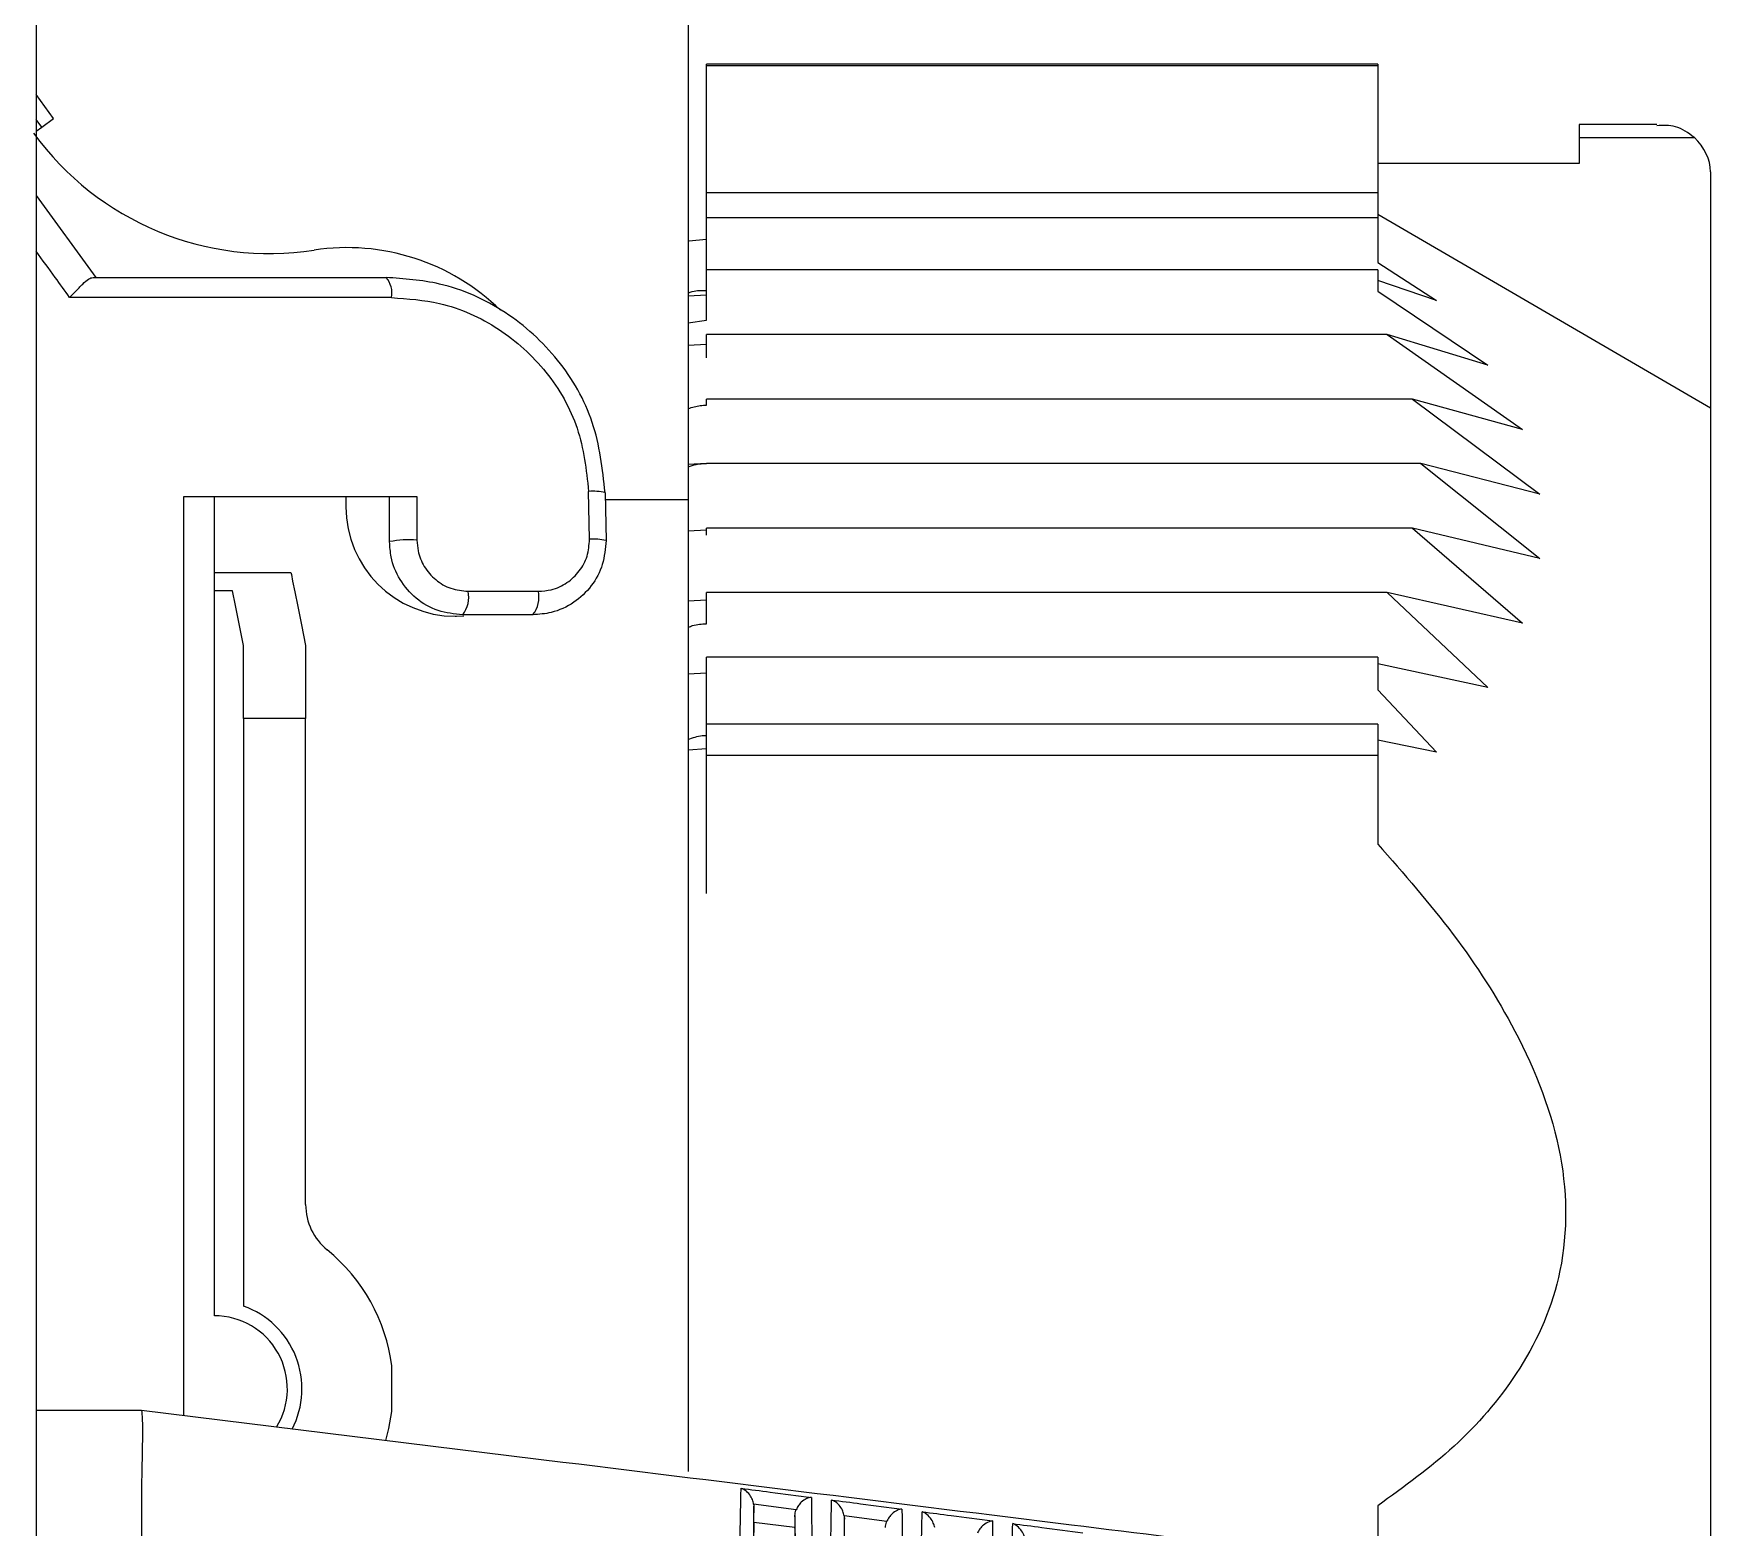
# Model space of a CAD drawing. Extents: x 7 to 135, y 1 to 99.
# Drawn here: x 132.733 to 133.881, y 45.795 to 46.818 of the extents above; entities that cross this region are included whole.
import ezdxf

# ---------------------------------------------------------------- set-up
doc = ezdxf.new("R2010")
doc.units = 0
doc.header["$MEASUREMENT"] = 0
doc.layers.add('OBJECT', color=7, linetype='CONTINUOUS')

msp = doc.modelspace()

# ---------------------------------------------------------------- linework, layer by layer
at = {"layer": 'OBJECT'}
for p, q in [((132.7346, 48.4745), (132.7346, 44.4969)), ((133.1811, 47.0294), (133.1811, 46.4985)), ((133.6533, 46.7965), (133.1936, 46.7965)), ((133.1936, 46.7955), (133.1936, 46.7965)), ((133.6533, 46.7965), (133.6533, 46.7955)), ((133.6533, 46.7955), (133.1936, 46.7955)), ((133.1936, 46.7084), (133.1936, 46.7955)), ((133.6533, 46.7955), (133.6533, 46.7084)), ((132.7465, 46.7593), (132.7346, 46.7757)), ((132.7384, 46.7534), (132.7346, 46.7586)), ((132.7346, 46.7506), (132.7384, 46.7534)), ((132.7384, 46.7534), (132.7465, 46.7593)), ((133.8443, 46.7553), (133.7911, 46.7553)), ((133.7911, 46.7553), (133.7911, 46.7464)), ((133.7911, 46.7464), (133.7911, 46.7286)), ((133.7911, 46.7464), (133.87, 46.7464)), ((133.7911, 46.7286), (133.6533, 46.7286)), ((133.8811, 46.7229), (133.8811, 46.5609)), ((132.7346, 46.7067), (132.7755, 46.6505)), ((133.6533, 46.7084), (133.1936, 46.7084)), ((133.1936, 46.6913), (133.1936, 46.7084)), ((133.6533, 46.7084), (133.6533, 46.6913)), ((133.8811, 46.5609), (133.6533, 46.6937)), ((133.1936, 46.6556), (133.1936, 46.6913)), ((133.6533, 46.6913), (133.1936, 46.6913)), ((133.6533, 46.6913), (133.6533, 46.6607)), ((133.6533, 46.6607), (133.6935, 46.6347)), ((133.1936, 46.6213), (133.1936, 46.6556)), ((133.6533, 46.6556), (133.1936, 46.6556)), ((133.6533, 46.6556), (133.6533, 46.6411)), ((133.6935, 46.6347), (133.6533, 46.6484)), ((133.1936, 46.6384), (133.1811, 46.6376)), ((133.6533, 46.6411), (133.7286, 46.5905)), ((133.1811, 46.6193), (133.1936, 46.6213)), ((133.1936, 46.6046), (133.1811, 46.6038)), ((133.1936, 46.5954), (133.1936, 46.6114)), ((133.6598, 46.6114), (133.1936, 46.6114)), ((133.6598, 46.6114), (133.7523, 46.5463)), ((133.7286, 46.5905), (133.6598, 46.6114)), ((133.1936, 46.563), (133.1936, 46.5672)), ((133.6771, 46.5672), (133.1936, 46.5672)), ((133.6771, 46.5672), (133.7643, 46.5022)), ((133.7523, 46.5463), (133.6771, 46.5672)), ((133.8811, 46.5609), (133.8811, 45.6934)), ((133.1936, 46.523), (133.1811, 46.5223)), ((133.6828, 46.523), (133.1936, 46.523)), ((133.6828, 46.523), (133.7643, 46.458)), ((133.7643, 46.5022), (133.6828, 46.523)), ((132.8566, 45.9395), (132.8566, 46.5005)), ((132.9466, 46.5005), (132.9466, 46.4935)), ((132.9766, 46.4695), (132.9766, 46.5005)), ((132.9953, 46.5005), (132.9953, 46.4706)), ((133.1135, 46.4712), (133.1129, 46.504)), ((133.1242, 46.5031), (133.1248, 46.4704)), ((133.1243, 46.4985), (133.1811, 46.4985)), ((133.1811, 46.4985), (133.1811, 45.8328)), ((133.1936, 46.4775), (133.1811, 46.4768)), ((133.1936, 46.474), (133.1936, 46.4789)), ((133.6771, 46.4789), (133.1936, 46.4789)), ((133.6771, 46.4789), (133.7523, 46.4138)), ((133.7643, 46.458), (133.6771, 46.4789)), ((132.8566, 46.4485), (132.9089, 46.4485)), ((132.869, 46.436), (132.8566, 46.436)), ((133.1936, 46.4295), (133.1811, 46.4288)), ((133.1936, 46.4133), (133.1936, 46.4347)), ((133.6598, 46.4347), (133.1936, 46.4347)), ((133.6598, 46.4347), (133.7286, 46.3696)), ((133.7523, 46.4138), (133.6598, 46.4347)), ((133.0216, 46.4185), (133.0225, 46.4185)), ((133.0225, 46.4185), (133.0275, 46.4187)), ((133.0748, 46.4195), (133.0266, 46.4195)), ((132.8766, 46.3485), (132.8766, 46.3985)), ((132.9191, 46.3985), (132.9191, 46.3485)), ((133.1936, 46.3447), (133.1936, 46.3905)), ((133.6533, 46.3905), (133.1936, 46.3905)), ((133.6533, 46.3905), (133.6533, 46.368)), ((133.7286, 46.3696), (133.6533, 46.3858)), ((133.1936, 46.3795), (133.1811, 46.3788)), ((133.6533, 46.368), (133.6935, 46.3254)), ((132.9191, 46.3485), (132.8766, 46.3485)), ((132.8766, 46.3485), (132.8766, 45.9461)), ((132.9191, 46.0156), (132.9191, 46.3485)), ((133.6533, 46.3447), (133.1936, 46.3447)), ((133.1936, 46.3231), (133.1936, 46.3447)), ((133.6533, 46.3447), (133.6533, 46.3231)), ((133.1936, 46.3276), (133.1811, 46.3269)), ((133.6935, 46.3254), (133.6533, 46.3337)), ((133.1936, 46.2287), (133.1936, 46.3231)), ((133.6533, 46.3231), (133.1936, 46.3231)), ((133.6533, 46.3231), (133.6533, 46.2625)), ((132.9781, 45.8739), (132.9781, 45.9051)), ((132.8066, 45.8745), (132.7346, 45.8745)), ((132.8066, 45.8745), (132.8066, 45.8745)), ((133.0953, 45.8391), (132.8066, 45.8745)), ((133.255, 45.8067), (133.2259, 45.8104)), ((133.226, 45.798), (133.226, 45.809)), ((133.6533, 45.8094), (133.6533, 45.7747)), ((133.2542, 45.7945), (133.226, 45.798)), ((133.2542, 45.8027), (133.2542, 45.7945)), ((133.317, 45.7986), (133.2879, 45.8024)), ((133.288, 45.7904), (133.288, 45.8009))]:
    msp.add_line(p, q, dxfattribs=at)
at = {"layer": 'OBJECT', "flags": 128}
for points in [[(133.1936, 46.6765), (133.1814, 46.6753), (133.1811, 46.6752)], [(132.9089, 46.4485), (132.9093, 46.447), (132.9102, 46.4425), (132.9117, 46.4351), (132.9137, 46.4251), (132.9162, 46.4127), (132.9191, 46.3985)], [(132.8766, 46.3985), (132.8736, 46.4132), (132.8711, 46.4258), (132.869, 46.436)], [(133.0304, 46.4356), (133.0594, 46.4356), (133.0785, 46.4356)], [(132.9739, 45.854), (132.9761, 45.8624), (132.9781, 45.8739)]]:
    msp.add_lwpolyline(points, dxfattribs=at)
at = {"layer": 'OBJECT'}
for centre, radius, start, end in [((132.8946, 46.8668), 0.2, 216, 278.6957), ((132.9475, 46.5209), 0.15, 45.5808, 98.6957), ((132.9615, 46.6397), 0.0167, 349.6954, 40.2437), ((133.1159, 46.4675), 0.0366, 76.876, 94.6669), ((133.0216, 46.4935), 0.075, 180, 270), ((132.9899, 46.4036), 0.0673, 85.3356, 101.3652), ((133.1165, 46.4339), 0.0374, 77.2268, 94.5803), ((133.0112, 46.4316), 0.0196, 322.0015, 11.8115), ((133.0594, 46.4316), 0.0195, 321.9627, 11.8116), ((132.9591, 46.0156), 0.04, 180, 230.8931), ((132.8566, 45.8895), 0.1225, 7.326, 50.8931), ((132.8566, 45.8895), 0.06, 332.5314, 70.5288), ((132.8566, 45.8895), 0.05, 328.1886, 90)]:
    msp.add_arc(centre, radius, start, end, dxfattribs=at)
msp.add_ellipse((133.8186, 46.7229), major_axis=(0.0625, 0), ratio=0.662083, start_param=0, end_param=0.605219, dxfattribs=at)
for points, knots in [([(133.87, 46.7464), (133.8659, 46.7494), (133.8584, 46.755), (133.8487, 46.7546), (133.8443, 46.7544)], [0, 0, 0, 0, 0.5448605, 1, 1, 1, 1]), ([(132.7575, 46.6368), (132.7542, 46.6414), (132.7466, 46.6519), (132.7389, 46.6624), (132.7346, 46.6684)], [0, 0, 0, 0, 0.433754, 1, 1, 1, 1]), ([(132.7575, 46.6368), (132.7576, 46.6369), (132.7589, 46.6382), (132.762, 46.6415), (132.7664, 46.646), (132.7705, 46.6498), (132.7725, 46.6503), (132.7735, 46.6505)], [0, 0, 0, 0, 0.008356, 0.186426, 0.481884, 0.747042, 1, 1, 1, 1]), ([(132.7735, 46.6505), (132.8358, 46.6505), (132.9027, 46.6505), (132.9695, 46.6505), (132.9742, 46.6505)], [0, 0, 0, 0, 0.930023, 1, 1, 1, 1]), ([(133.1242, 46.5031), (133.1223, 46.5194), (133.1187, 46.5521), (133.0935, 46.5956), (133.0569, 46.6287), (133.015, 46.6476), (132.9865, 46.6496), (132.9742, 46.6505)], [0, 0, 0, 0, 0.208662, 0.417283, 0.626122, 0.838941, 1, 1, 1, 1]), ([(132.9779, 46.6367), (132.9732, 46.6367), (132.8998, 46.6368), (132.8263, 46.6368), (132.7575, 46.6368)], [0, 0, 0, 0, 0.063733, 1, 1, 1, 1]), ([(132.9779, 46.6367), (132.989, 46.6359), (133.0146, 46.6341), (133.0523, 46.6171), (133.0853, 46.5872), (133.1079, 46.548), (133.1113, 46.5187), (133.1129, 46.504)], [0, 0, 0, 0, 0.161508, 0.374624, 0.583394, 0.791695, 1, 1, 1, 1]), ([(133.1811, 46.6398), (133.182, 46.6402), (133.186, 46.6417), (133.1903, 46.6417), (133.1936, 46.6416)], [0, 0, 0, 0, 0.2331028, 1, 1, 1, 1]), ([(133.1811, 46.5607), (133.1838, 46.5616), (133.1879, 46.5629), (133.1922, 46.563), (133.1936, 46.563)], [0, 0, 0, 0, 0.661635, 1, 1, 1, 1]), ([(133.1811, 46.5207), (133.1829, 46.5214), (133.1869, 46.523), (133.1912, 46.523), (133.1936, 46.523)], [0, 0, 0, 0, 0.442946, 1, 1, 1, 1]), ([(132.8356, 46.5005), (132.866, 46.5005), (132.9192, 46.5005), (132.9725, 46.5005), (132.9953, 46.5005)], [0, 0, 0, 0, 0.571196, 1, 1, 1, 1]), ([(132.8356, 45.871), (132.8356, 45.8756), (132.8356, 46.0858), (132.8356, 46.2955), (132.8356, 46.5005)], [0, 0, 0, 0, 0.022315, 1, 1, 1, 1]), ([(133.0266, 46.4195), (133.0209, 46.4201), (133.0095, 46.4212), (132.9943, 46.4301), (132.9831, 46.4431), (132.9774, 46.457), (132.9768, 46.466), (132.9766, 46.4695)], [0, 0, 0, 0, 0.21954, 0.440494, 0.657208, 0.867456, 1, 1, 1, 1]), ([(132.9953, 46.4706), (132.9955, 46.4682), (132.9959, 46.4619), (132.9999, 46.4521), (133.0078, 46.443), (133.0184, 46.4368), (133.0264, 46.436), (133.0304, 46.4356)], [0, 0, 0, 0, 0.131882, 0.34099, 0.55715, 0.778708, 1, 1, 1, 1]), ([(133.1248, 46.4704), (133.1243, 46.4648), (133.1234, 46.4537), (133.1153, 46.4388), (133.1031, 46.4272), (133.0888, 46.4206), (133.079, 46.4198), (133.0748, 46.4195)], [0, 0, 0, 0, 0.207762, 0.414246, 0.624283, 0.84038, 1, 1, 1, 1]), ([(133.0785, 46.4356), (133.0814, 46.4358), (133.0884, 46.4363), (133.0983, 46.4409), (133.1069, 46.449), (133.1126, 46.4595), (133.1132, 46.4673), (133.1135, 46.4712)], [0, 0, 0, 0, 0.160433, 0.37763, 0.588082, 0.793922, 1, 1, 1, 1]), ([(133.1811, 46.4108), (133.1821, 46.4113), (133.186, 46.4131), (133.1904, 46.4132), (133.1936, 46.4133)], [0, 0, 0, 0, 0.255711, 1, 1, 1, 1]), ([(133.1811, 46.334), (133.1842, 46.3353), (133.1883, 46.3368), (133.1926, 46.3369), (133.1936, 46.3369)], [0, 0, 0, 0, 0.771147, 1, 1, 1, 1]), ([(133.6533, 46.2625), (133.6711, 46.2422), (133.7066, 46.2016), (133.7525, 46.1305), (133.784, 46.0491), (133.7827, 45.966), (133.7518, 45.8997), (133.7073, 45.8484), (133.6713, 45.8224), (133.6533, 45.8094)], [0, 0, 0, 0, 0.132478, 0.264598, 0.424795, 0.586022, 0.731881, 0.865749, 1, 1, 1, 1]), ([(132.8066, 45.8745), (132.8069, 45.8731), (132.8074, 45.8704), (132.8073, 45.8496), (132.8065, 45.8199), (132.8066, 45.795), (132.8066, 45.783)], [0, 0, 0, 0, 0.253585, 0.507165, 0.760848, 1, 1, 1, 1]), ([(133.8017, 45.7518), (133.796, 45.7525), (133.7676, 45.7561), (133.6482, 45.7708), (133.4184, 45.7993), (133.2113, 45.8248), (133.0953, 45.8391)], [0, 0, 0, 0, 0.024148, 0.120739, 0.507103, 1, 1, 1, 1]), ([(133.2159, 45.73), (133.2159, 45.7364), (133.2162, 45.7559), (133.2166, 45.7851), (133.217, 45.8081), (133.2172, 45.818), (133.2173, 45.8207), (133.2173, 45.8214)], [0, 0, 0, 0, 0.147377, 0.444496, 0.741155, 0.94022, 1, 1, 1, 1]), ([(133.2173, 45.8214), (133.2239, 45.8205), (133.24, 45.8184), (133.256, 45.8164), (133.2654, 45.8151)], [0, 0, 0, 0, 0.412556, 1, 1, 1, 1]), ([(133.2259, 45.8104), (133.2257, 45.8115), (133.2252, 45.8139), (133.2231, 45.8173), (133.2204, 45.8199), (133.2183, 45.821), (133.2174, 45.8213), (133.2173, 45.8214)], [0, 0, 0, 0, 0.192788, 0.42965, 0.749297, 0.992263, 1, 1, 1, 1]), ([(133.226, 45.809), (133.2259, 45.8041), (133.2257, 45.7944), (133.2255, 45.7656), (133.2254, 45.7409), (133.2253, 45.7278)], [0, 0, 0, 0, 0.320861, 0.641679, 1, 1, 1, 1]), ([(133.2259, 45.8104), (133.2259, 45.8104), (133.226, 45.8099), (133.226, 45.8095), (133.226, 45.809)], [0, 0, 0, 0, 0.0203071, 1, 1, 1, 1]), ([(133.2654, 45.8151), (133.2654, 45.8151), (133.2642, 45.815), (133.2619, 45.8143), (133.2589, 45.8123), (133.2564, 45.8096), (133.2555, 45.8076), (133.255, 45.8067)], [0, 0, 0, 0, 0.007981, 0.299092, 0.602914, 0.800701, 1, 1, 1, 1]), ([(133.2654, 45.8151), (133.2654, 45.8145), (133.2655, 45.8122), (133.2656, 45.8036), (133.2657, 45.7835), (133.2656, 45.7536), (133.2655, 45.7321), (133.2654, 45.7236)], [0, 0, 0, 0, 0.059553, 0.208064, 0.505163, 0.802608, 1, 1, 1, 1]), ([(133.2779, 45.722), (133.278, 45.7284), (133.2782, 45.7479), (133.2786, 45.7772), (133.279, 45.8), (133.2792, 45.8099), (133.2793, 45.8127), (133.2793, 45.8133)], [0, 0, 0, 0, 0.148954, 0.449261, 0.749101, 0.940502, 1, 1, 1, 1]), ([(133.2793, 45.8133), (133.2859, 45.8125), (133.302, 45.8104), (133.318, 45.8083), (133.3274, 45.8071)], [0, 0, 0, 0, 0.412527, 1, 1, 1, 1]), ([(133.2879, 45.8024), (133.2876, 45.8035), (133.2871, 45.8059), (133.285, 45.8094), (133.2823, 45.8119), (133.2802, 45.813), (133.2794, 45.8133), (133.2793, 45.8133)], [0, 0, 0, 0, 0.197195, 0.440804, 0.768929, 0.992204, 1, 1, 1, 1]), ([(133.226, 45.798), (133.2259, 45.7905), (133.2257, 45.7754), (133.2255, 45.7453), (133.2255, 45.7252), (133.2255, 45.7179)], [0, 0, 0, 0, 0.390005, 0.779955, 1, 1, 1, 1]), ([(133.2542, 45.8027), (133.2543, 45.8039), (133.2545, 45.8053), (133.2549, 45.8065), (133.255, 45.8067)], [0, 0, 0, 0, 0.9040635, 1, 1, 1, 1]), ([(133.2549, 45.7214), (133.2548, 45.7333), (133.2548, 45.757), (133.2546, 45.7866), (133.2543, 45.7972), (133.2542, 45.8027)], [0, 0, 0, 0, 0.327832, 0.655736, 1, 1, 1, 1]), ([(133.288, 45.8009), (133.2879, 45.7958), (133.2877, 45.7857), (133.2875, 45.7568), (133.2874, 45.7325), (133.2874, 45.7198)], [0, 0, 0, 0, 0.3247441, 0.6494484, 1, 1, 1, 1]), ([(133.2879, 45.8024), (133.2879, 45.8024), (133.288, 45.8019), (133.288, 45.8013), (133.288, 45.8009)], [0, 0, 0, 0, 0.0985, 1, 1, 1, 1]), ([(133.3162, 45.7945), (133.3163, 45.7957), (133.3165, 45.7972), (133.317, 45.7985), (133.317, 45.7986)], [0, 0, 0, 0, 0.873696, 1, 1, 1, 1]), ([(133.3274, 45.8071), (133.3274, 45.8071), (133.3263, 45.807), (133.324, 45.8063), (133.321, 45.8043), (133.3185, 45.8016), (133.3175, 45.7996), (133.317, 45.7986)], [0, 0, 0, 0, 0.008079, 0.282732, 0.5938, 0.796128, 1, 1, 1, 1]), ([(133.3274, 45.8071), (133.3274, 45.8064), (133.3275, 45.804), (133.3276, 45.7951), (133.3277, 45.7746), (133.3276, 45.7448), (133.3274, 45.7237), (133.3274, 45.7156)], [0, 0, 0, 0, 0.059279, 0.209423, 0.509833, 0.8106, 1, 1, 1, 1]), ([(133.3399, 45.7139), (133.34, 45.7204), (133.3402, 45.7399), (133.3406, 45.7692), (133.341, 45.7919), (133.3412, 45.8018), (133.3413, 45.8046), (133.3413, 45.8053)], [0, 0, 0, 0, 0.150605, 0.454244, 0.757411, 0.940777, 1, 1, 1, 1]), ([(133.3413, 45.8053), (133.3479, 45.8044), (133.364, 45.8023), (133.38, 45.8002), (133.3894, 45.799)], [0, 0, 0, 0, 0.412497, 1, 1, 1, 1]), ([(133.3499, 45.7944), (133.3496, 45.7955), (133.349, 45.7979), (133.3468, 45.8014), (133.3441, 45.8039), (133.3421, 45.805), (133.3414, 45.8053), (133.3413, 45.8053)], [0, 0, 0, 0, 0.201837, 0.452546, 0.789369, 0.992111, 1, 1, 1, 1]), ([(133.3894, 45.799), (133.3894, 45.799), (133.3886, 45.7989), (133.3866, 45.7984), (133.3836, 45.7966), (133.3808, 45.7938), (133.3796, 45.7916), (133.3791, 45.7906)], [0, 0, 0, 0, 0.0081507, 0.2069055, 0.5377494, 0.7912597, 1, 1, 1, 1]), ([(133.3894, 45.799), (133.3894, 45.7983), (133.3895, 45.7957), (133.3896, 45.7866), (133.3897, 45.7657), (133.3896, 45.7359), (133.3894, 45.7153), (133.3894, 45.7076)], [0, 0, 0, 0, 0.0590024, 0.2108554, 0.5147326, 0.8189782, 1, 1, 1, 1]), ([(133.4019, 45.7059), (133.402, 45.7124), (133.4022, 45.732), (133.4026, 45.7613), (133.403, 45.7837), (133.4032, 45.7936), (133.4033, 45.7965), (133.4033, 45.7972)], [0, 0, 0, 0, 0.152332, 0.45946, 0.766109, 0.941052, 1, 1, 1, 1]), ([(133.4033, 45.7972), (133.4099, 45.7963), (133.426, 45.7942), (133.442, 45.7921), (133.4514, 45.7909)], [0, 0, 0, 0, 0.412464, 1, 1, 1, 1]), ([(133.4118, 45.7863), (133.4116, 45.7874), (133.4109, 45.7899), (133.4086, 45.7934), (133.406, 45.7959), (133.4041, 45.7969), (133.4034, 45.7972), (133.4033, 45.7972)], [0, 0, 0, 0, 0.20674, 0.464932, 0.810713, 0.992038, 1, 1, 1, 1]), ([(133.2548, 45.7147), (133.2547, 45.7276), (133.2547, 45.7535), (133.2544, 45.7799), (133.2543, 45.7908), (133.2542, 45.7945)], [0, 0, 0, 0, 0.396562, 0.79319, 1, 1, 1, 1])]:
    msp.add_open_spline(points, degree=3, knots=knots, dxfattribs=at)

doc.saveas('drawing.dxf')
